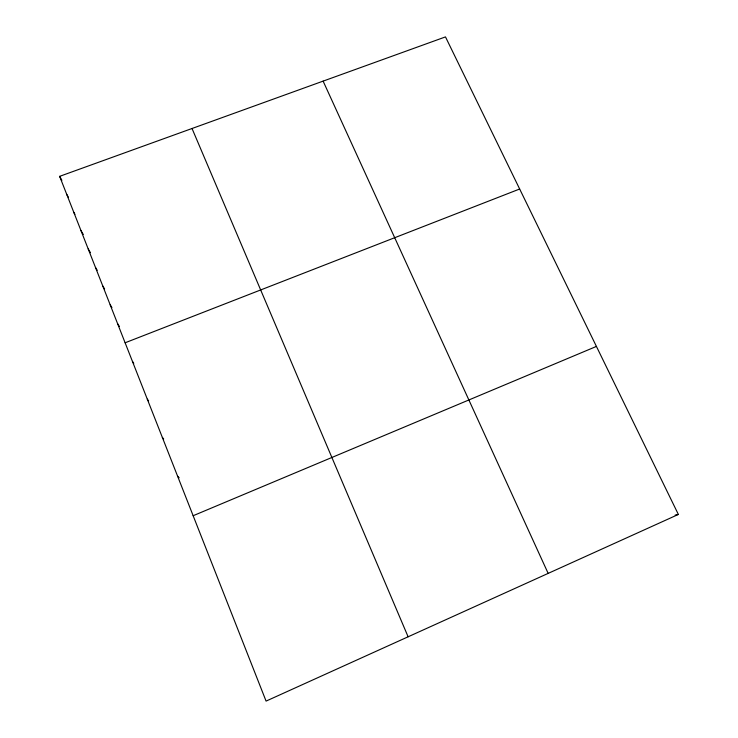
<?xml version="1.0" encoding="UTF-8"?>
<svg xmlns="http://www.w3.org/2000/svg" width="738" height="738" viewBox="0 0 738 738"><rect width="100%" height="100%" fill="white"/><g stroke="black" fill="none" stroke-linecap="round" stroke-linejoin="round"><path stroke-width="1.11" d="M678.36 514.441L266.077 701.1L59.64 176.345L445.484 36.9L678.36 514.441L675.132 515.096M193.153 515.724L596.424 346.417M125.119 342.783L519.663 189.011M177.627 476.259L179.159 477.79M162.342 437.403L163.679 438.972M147.277 399.129L148.615 400.882M132.453 361.426L133.772 363.317M117.619 323.724L119.436 326.491M110.174 304.812L111.936 307.552M102.794 286.04L104.612 288.945M95.46 267.414L97.222 270.283M88.191 248.927L90.46 252.7M80.977 230.57L83.311 234.536M73.809 212.359L74.944 214.315M66.697 194.288L68.348 197.166M59.64 176.345L61.9 180.349M323.115 81.125L548.159 573.389M192.028 128.495L408.114 636.793"/></g></svg>
